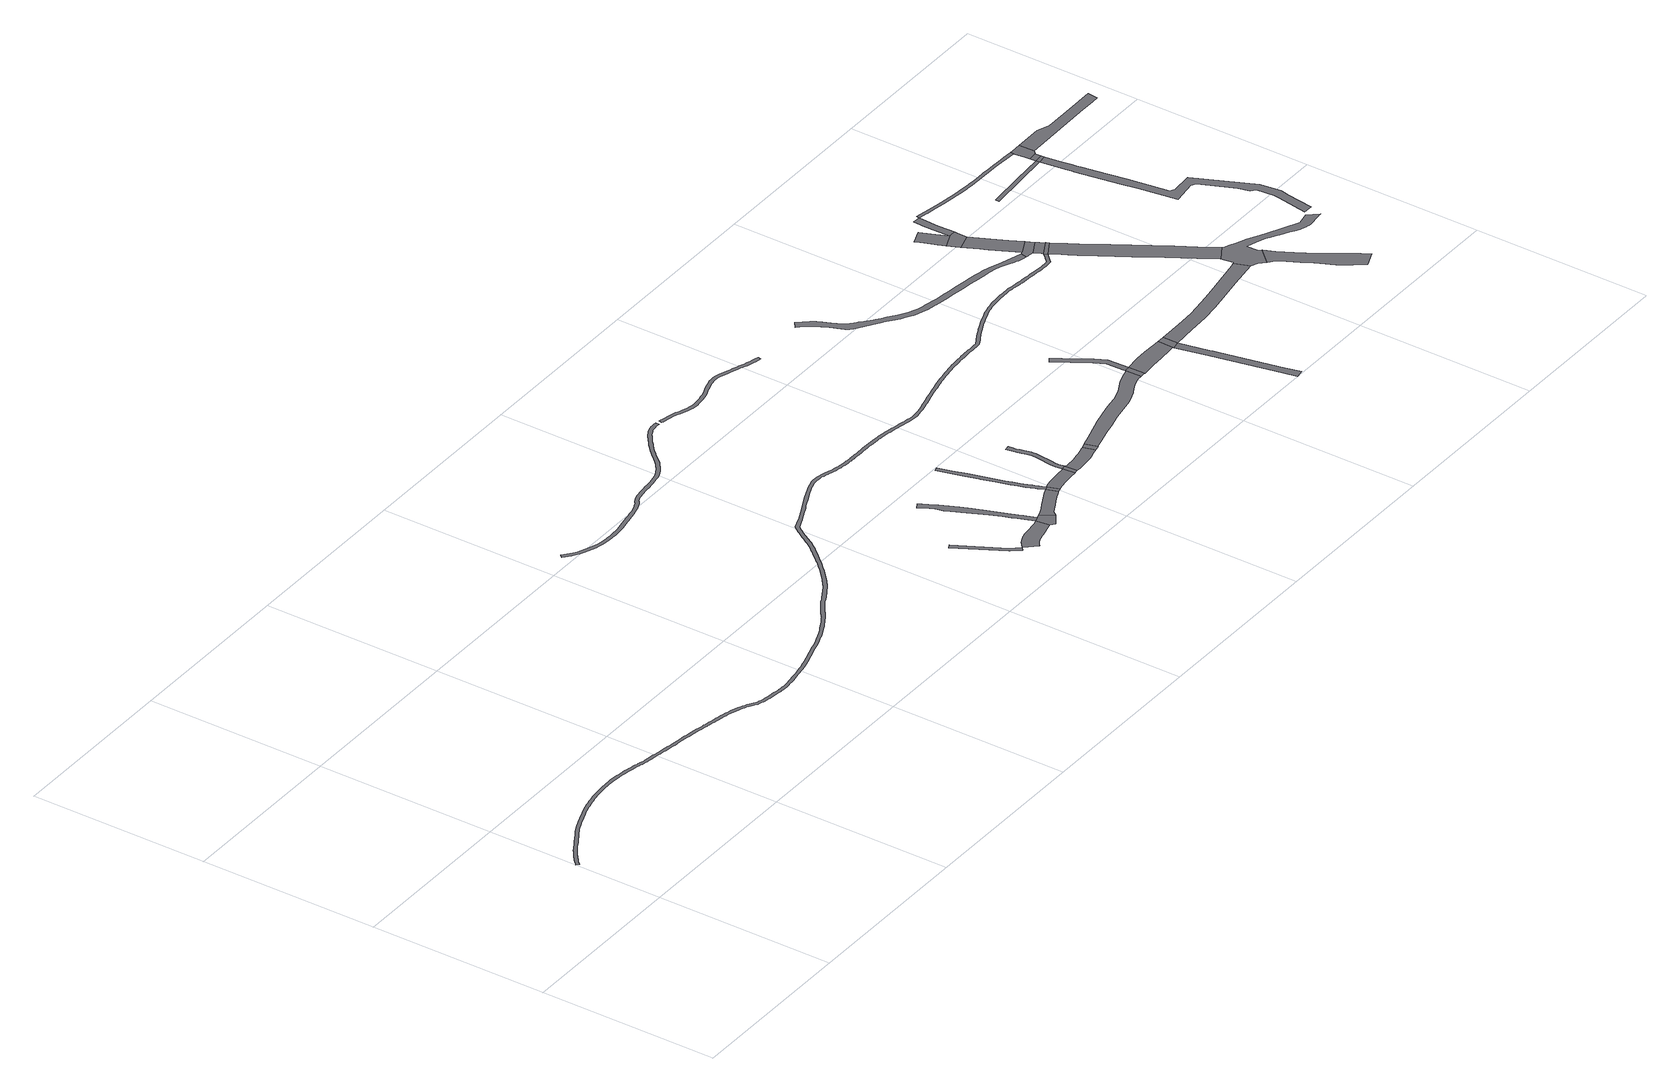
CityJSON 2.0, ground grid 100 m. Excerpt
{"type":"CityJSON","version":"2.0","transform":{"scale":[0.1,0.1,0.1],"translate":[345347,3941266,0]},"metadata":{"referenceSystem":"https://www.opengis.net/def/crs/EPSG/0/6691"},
"CityObjects":{
"road1":{"type":"Road","geometry":[{"type":"MultiSurface","lod":"1","boundaries":[[[0,1,2,3,4,5,6,7,8,9,10,11,12,13,14,15,16,17,18,19,20,21,22,23,24,25,26,27,28,29,30,31,32,33,34,35,36,37,38,39,40,41,42,43,44,45,46,47,48,49,50,51,52,53,54,55,56,57,58,59,60,61,62,63,64,65,66,67,68,69,70,71,72,73,74,75,76,77,78,79,80,81,82,83,84,85,86,87,88,89,90,91,92,93,94,95,96,97,98,99,100,101,102,103,104,105,106,107,108,109,110,111,112,113,114,115,116,117,118,119,120,121,122,123,124,125,126,127,128,129,130,131,132,133,134,135,136,137,138,139,140,141,142,143,144,145,146,147,148,149,150,151,152,153,154,155,156,157,158,159,160,161,162,163,164,165,166,167,168,169,170,171,172,173,174,175,176,177,178,179,180,181,182,183,184,185,186,187,188,189,190,191,192,193,194,195,196,197,198,199,200,201,202,203,204,205,206,207,208,209,210,211,212,213,214,215,216,217,218,219,220,221,222,223,224,225,226,227,228,229,230,231,232,233,234,235,236,237,238,239,240,241,242,243,244,245,246,247,248,249,250,251,252,253,254,255,256,257,258,259,260,261,262,263,264,265,266,267,268,269,270,271,272,273,274,275,276,277,278,279,280,281,282,283,284,285,286,287,288,289,290,291,292,293,294,295,296,297,298,299,300,301,302,303,304,305,306,307,308,309,310,311,312,313,314,315,316,317,318,319,320,321,322,323,324,325,326,327,328,329,330,331,332,333,334,335,336,337,338,339,340,341,342,343,344,345,346,347,348,349,350,351,352,353,354,355,356,357,358,359,360,361,362,363,364,365,366,367,368,369,370,371,372,373,374,375,376,377,378,379,380,381,382,383,384,385,386,387,388,389,390,391,392,393,394,395,396,397,398,399,400,401,402,403,404,405,406,407,408,409,410,411,412,413,414,415,416,417,418,419,420,421,422,423,424,425,426,427,428,429,430,431,432,433,434,435,436,437,438,439,440,441,442,443,444,445,446,447,448,449,450,451,452,453,454,455,456,457,458,459,460,461,462,463,464,465,466,467,468,469,470,471,472,473,474,475,476,477,478,479,480,481,482,483,484,485,486,487,488,489,490,491,492,493,494,495,496,497,498,499,500,501,502,503,504,505,506,507,508,509,510,511,512,513,514,515,516,517,518,519,520,521,522,523,524,525,526,527,528,529,530,531,532,533,534,535,536,537,538,539,540,541,542,543,544,545,546,547,548,549,550,551,552,553,554,555,556,557,558,559,560,561,562,563,564,565,566,567,568,569,570,571,572,573,574,575,576,577,578,579,580,581,582,583,584,585,586,587,588,589,590,591,592,593,594,595,596,597,598,599,600,601,602,603,604,605,606,607,608,609,610,611,612,613,614,615,616,617,618,619,620,621,622,623,624,625,626,627,628,629,630,631,632,633,634,635,636,637,638,639,640,641,642,643,644,645,646,647,648,649,650,651,652,653,654,655,656,657,658,659,660,661,662,663,664,665,666,667,668,669,670,671,672,673,674,675,676,677,678,679,680,681,682,683,684,685,686,687,688,689,690,691,692,693,694,695,696,697,698,699,700,701,702,703,704,705,706,707,708,709,710,711,712,713,714,715,716,717,718,719,720,721,722,723,724,725,726,727,728,729,730,731,732,733,734,735,736,737,738,739,740,741,742,743,744,745,746,747,748,749,750,751,752,753,754,755,756,757,758,759,760,761,762,763,764,765,766,767,768,769,770,771,772,773,774,775,776,777,778,779,780,781,782,783,784,785,786,787,788,789,790,791,792,793,794,795,796,797,798,799,800,801,802,803,804,805,806,807,808,809,810,811,812,813,814,815,816,817,818,819,820,821,822,823,824,825,826,827,828,829,830,831,832,833,834,835,836,837,838,839,840,841,842,843,844,845,846,847,848,849,850,851,852]]]}]},
"road2":{"type":"Road","attributes":{"RoadStructureAttribute.sectionType":"1"},"geometry":[{"type":"MultiSurface","lod":"1","boundaries":[[[853,854,855,856,857,858,859,860,861,862,863,864,865,866,867,868,869,870,871,872,873,874,875,876,877,878,879,880,881,882,883,884,885,886,887,888,889,890,891,892,893,894,895,896,897,898,899,900,901,902,903,904,905,906,907,908,909,910,911,912,913,914,915,916,917,918,919,920,921,922,923,924,925,926,927,928,929,930,931,932,933,934,935,936,937,938,939,940,941,942,943,944,945,946,947,948,949,950,951,952,953,954,955,956,957,958,959,960,961,962,963,964,965,966,967,968,969,970,971,972,973,974,975,976,977,978,979,980,981,982,983,984,985,986,987,988,989,990,991,992,993,994,995,996,997,998,999,1000,1001,1002,1003,1004,1005,1006,1007,1008,1009,1010,1011,1012,1013,1014,1015,1016,1017,1018,1019,1020,1021]]]}]},
"road3":{"type":"Road","attributes":{"RoadStructureAttribute.sectionType":"1"},"geometry":[{"type":"MultiSurface","lod":"1","boundaries":[[[1022,1023,1024,1025,1026,1027,1028]]]}]},
"road4":{"type":"Road","attributes":{"RoadStructureAttribute.sectionType":"1"},"geometry":[{"type":"MultiSurface","lod":"1","boundaries":[[[1029,1030,1031,1032,1033,1034,1035,1036,1037,1038,1039,1040,1041,1042,1043,1044,1045,1046,1047,1048,1049,1050,1051,1052,1053,1054,1028]]]}]},
"road5":{"type":"Road","attributes":{"RoadStructureAttribute.sectionType":"1"},"geometry":[{"type":"MultiSurface","lod":"1","boundaries":[[[1055,1056,1057,1058,1059,1060,1061,1062,1063,1064,1065,1066,1067,1068,1069,1070,1071,1072,1073,1074,1075,1076,1077,1078,1039,1079]]]}]},
"road6":{"type":"Road","geometry":[{"type":"MultiSurface","lod":"1","boundaries":[[[1080,1081,1079,1039,1038,1082]]]}]},
"road7":{"type":"Road","attributes":{"RoadStructureAttribute.sectionType":"1"},"geometry":[{"type":"MultiSurface","lod":"1","boundaries":[[[1083,1084,1085,1086,1087,1088,1089,1090,1091,1092,1093,1094,1095,1096,1097,1098,1099,1100,1081,1080]]]}]},
"road8":{"type":"Road","attributes":{"RoadStructureAttribute.sectionType":"1"},"geometry":[{"type":"MultiSurface","lod":"1","boundaries":[[[1101,1102,1103,1104,1105,1106,1107,1108,1109,1110,1111,1112,1113,1114,1115,1116,1117,1118,1119,1120,1121,1122,1123,1124,1125,1126,1127,1092,1128]]]}]},
"road9":{"type":"Road","geometry":[{"type":"MultiSurface","lod":"1","boundaries":[[[1092,1091,1129,1130,1128]]]}]},
"road10":{"type":"Road","attributes":{"RoadStructureAttribute.sectionType":"1"},"geometry":[{"type":"MultiSurface","lod":"1","boundaries":[[[1131,1132,1133,1134,1135,1136,1137,1128,1130,1138,1139,1140,1141,1142,1143,1144,1145]]]}]},
"road11":{"type":"Road","geometry":[{"type":"MultiSurface","lod":"1","boundaries":[[[1144,1146,1147,1148,1149,1145]]]}]},
"road12":{"type":"Road","attributes":{"RoadStructureAttribute.sectionType":"1"},"geometry":[{"type":"MultiSurface","lod":"1","boundaries":[[[1149,1150,1151,1152,1153,1154,1155,1156,1157,1158,1159,1160,1161,1162,1163,1164,1165,1166,1167,1168,1169,1170,1171,1172,1173,1174,1175,1176,1177,1178,1179,1180,1181,1182,1183,1184,1185,1186,1187,1188,1189,1190,1191,1192,1145]]]}]},
"road13":{"type":"Road","attributes":{"RoadStructureAttribute.sectionType":"1"},"geometry":[{"type":"MultiSurface","lod":"1","boundaries":[[[1193,1194,1195,1196,1197,1198,1199,1200,1201,1148,1147,1202,1203,1204,1205,1206,1207,1208]]]}]},
"road14":{"type":"Road","attributes":{"RoadStructureAttribute.sectionType":"1"},"geometry":[{"type":"MultiSurface","lod":"1","boundaries":[[[1209,1210,1211,1212,1213,1214,1215,1216,1217,1218,1219,1220,1221,1222,1223,1224,1225,1226,1227,1228,1229,1230,1231,1232,1233,1234,1235,1236,1237,1238,1239,1240,1241,1242,1243,1244,1245,1246,1247,1248,1249,1250,1251,1252,1253,1254,1255,1256,1257,1258,1259,1260,1261,1262,1263,1264,1265,1266,1267,1268,1269,1270,1271,1272,1273,1274,1275,1276,1277,1278,1279,1280,1281,1282,1283,1284,1285,1286,1287,1288,1289,1290,1291,1292,1293,1294,1295,1296,1297,1298,1299,1300,1301,1302,1303,1304,1305,1306,1307,1308,1309,1310,1311,1312,1313]]]}]},
"road15":{"type":"Road","geometry":[{"type":"MultiSurface","lod":"1","boundaries":[[[1314,1315,1316,1193,1208,1317]]]}]},
"road16":{"type":"Road","attributes":{"RoadStructureAttribute.sectionType":"1"},"geometry":[{"type":"MultiSurface","lod":"1","boundaries":[[[1314,1318,1319,1320,1321,1322,1323,1324,1325,1326,1327,1328,1329,1330,1331,1332,1333,1334,1335,1336,1337,1338,1339,1340,1341,1342,1343,1344,1345,1346,1347,1315]]]}]},
"road17":{"type":"Road","attributes":{"RoadStructureAttribute.sectionType":"1"},"geometry":[{"type":"MultiSurface","lod":"1","boundaries":[[[1348,1349,1350,1351,1352,1353,1354,1355,1356,1357,1358]]]}]},
"road18":{"type":"Road","geometry":[{"type":"MultiSurface","lod":"1","boundaries":[[[1357,1332,1331,1359,1360,1361,1358]]]}]},
"road19":{"type":"Road","attributes":{"RoadStructureAttribute.sectionType":"1"},"geometry":[{"type":"MultiSurface","lod":"1","boundaries":[[[1361,1362,1363,1364,1365,1366,1367,1368,1369,1370,1371,1372,1373,1374,1375,1358]]]}]},
"road20":{"type":"Road","attributes":{"RoadStructureAttribute.sectionType":"1"},"geometry":[{"type":"MultiSurface","lod":"1","boundaries":[[[1376,1377,1378,1379,1380,1381,1382,1383,1384,1385,1386]]]}]},
"road21":{"type":"Road","geometry":[{"type":"MultiSurface","lod":"1","boundaries":[[[1369,1368,1376,1386,1387]]]}]},
"road22":{"type":"Road","attributes":{"RoadStructureAttribute.sectionType":"1"},"geometry":[{"type":"MultiSurface","lod":"1","boundaries":[[[1388,1389,1390,1391,1392,1393,1394,1395,1396,1397,1398,1399,1400,1401,1402,1403,1404,1405,1406,1407,1408,1409,1410,1411,1412,1413,1414,1415,1416,1417,1418,1419,1420,1421,1422,1423,1424,1425,1426,1427,1428,1429,1430,1431,1432,1433,1434,1435,1436,1437,1438,1439,1440,1441,1442,1443,1444,1445,1446,1447,1448,1449,1450,1451,1452,1453,1454,1455,1456,1457,1458,1459,1460,1461,1462,1463,1464,1465,1466,1467,1468,1469,1470,1471,1472,1473,1474,1475,1476,1477,1478,1479,1480,1481,1482,1483,1484,1485,1486,1487,1488,1489,1490,1491,1492,1493,1494]]]}]},
"road23":{"type":"Road","attributes":{"RoadStructureAttribute.sectionType":"1"},"geometry":[{"type":"MultiSurface","lod":"1","boundaries":[[[1495,1496,1497,1498,1499,1500,1501,1502,1503,1504,1505,1506,1387,1386]]]}]},
"road24":{"type":"Road","attributes":{"function":"3","RoadStructureAttribute.sectionType":"1"},"geometry":[{"type":"MultiSurface","lod":"1","boundaries":[[[1507,1508,1509,1510,1511,1512,1513,1514,1515,1516]]]}]},
"road25":{"type":"Road","geometry":[{"type":"MultiSurface","lod":"1","boundaries":[[[1516,1515,1517,1518,1519,1520]]]}]},
"road26":{"type":"Road","attributes":{"function":"3","RoadStructureAttribute.sectionType":"1"},"geometry":[{"type":"MultiSurface","lod":"1","boundaries":[[[1521,1522,1523,1524,1525,1518,1517,1526,1527,1528,1529,1530,1531]]]}]},
"road27":{"type":"Road","geometry":[{"type":"MultiSurface","lod":"1","boundaries":[[[1494,1493,1532,1533,1534,1535,1536,1521,1531]]]}]},
"road28":{"type":"Road","attributes":{"RoadStructureAttribute.sectionType":"1"},"geometry":[{"type":"MultiSurface","lod":"1","boundaries":[[[1537,1536,1535,1538,1539,1540]]]}]},
"road29":{"type":"Road","geometry":[{"type":"MultiSurface","lod":"1","boundaries":[[[1539,0,852,1541,1542,1543,1540]]]}]},
"road30":{"type":"Road","geometry":[{"type":"MultiSurface","lod":"1","boundaries":[[[1544,1545,1546,1547,1548,1549,1550,1551,1516,1520]]]}]},
"road31":{"type":"Road","geometry":[{"type":"MultiSurface","lod":"1","boundaries":[[[1552,1553,1554,1555,1556,1557,1558,1559,1560,1561,1562,1563,1564,1565,1566,1567,1568,1569,1570,1571,1572,1541,852]]]}]},
"road32":{"type":"Road","attributes":{"function":"3","RoadStructureAttribute.sectionType":"1"},"geometry":[{"type":"MultiSurface","lod":"1","boundaries":[[[1573,1574,1575,1576,1577,1578,1579,1580,1581,1582,1583,1584,1585,1586,1587,1588,1589,1590,1591,1592,1593,1594,1595]]]}]},
"road33":{"type":"Road","attributes":{"RoadStructureAttribute.sectionType":"1"},"geometry":[{"type":"MultiSurface","lod":"1","boundaries":[[[1596,1597,1598,1599,1600,1601,1602,1603,1604,1605,1606,1607,1608,1609,1610,1611,1612,1613,1614,1547,1615,1616,1617,1618,1619,1620,1621,1622,1623,1624,1625,1626,1627,1628,1629,1630,1631,1632,1633]]]}]},
"road34":{"type":"Road","geometry":[{"type":"MultiSurface","lod":"1","boundaries":[[[1634,1635,1636,1637,1638,1639,1640,1641,1642,1643,1564,1563,1644,1645,1501,1500,1646,1583,1582,1647,1648,1649,1650,1651,1652,1653,1654,1655,1656,1657,1658,1659,1660,1661,1662,1663,1664,1665,1666,1667,1668,1669,1670,1671,1672]]]}]},
"road35":{"type":"Road","attributes":{"RoadStructureAttribute.sectionType":"1"},"geometry":[{"type":"MultiSurface","lod":"1","boundaries":[[[1673,1674,1675,1676,1677,1678]]]}]},
"road36":{"type":"Road","geometry":[{"type":"MultiSurface","lod":"1","boundaries":[[[1678,1677,1679,1680]]]}]},
"road37":{"type":"Road","attributes":{"RoadStructureAttribute.sectionType":"1"},"geometry":[{"type":"MultiSurface","lod":"1","boundaries":[[[1678,1680,1681,1682]]]}]},
"road38":{"type":"Road","attributes":{"RoadStructureAttribute.sectionType":"1"},"geometry":[{"type":"MultiSurface","lod":"1","boundaries":[[[1683,1684,1685,1686,1687,1688,1689,1690,1691,1692,1693,1694,1695,1696,1697,1698,1699,1700,1701,1702,1703,1704,1705,1706,1707,1708,1709,1710,1711,1712,1713,1714,1679,1677]]]}]},
"road39":{"type":"Road","geometry":[{"type":"MultiSurface","lod":"1","boundaries":[[[1681,1715,1716,1717,1596,1633,1718,1682]]]}]},
"road40":{"type":"Road","attributes":{"RoadStructureAttribute.sectionType":"1"},"geometry":[{"type":"MultiSurface","lod":"1","boundaries":[[[1719,1720,1721,1722,1723,1724,1725,1716,1715]]]}]}
},
"vertices":[
[5639,1615,0],[5620,1593,0],[5618,1591,0],[5594,1566,0],[5594,1565,0],[5591,1565,0],[5586,1564,0],[5579,1564,0],[5570,1564,0],[5560,1564,0],[5549,1564,0],[5537,1564,0],[5525,1565,0],[5513,1566,0],[5500,1567,0],[5487,1569,0],[5473,1570,0],[5458,1571,0],[5443,1572,0],[5428,1573,0],[5412,1575,0],[5397,1576,0],[5392,1576,0],[5381,1577,0],[5367,1579,0],[5352,1581,0],[5339,1582,0],[5329,1584,0],[5319,1586,0],[5311,1587,0],[5305,1587,0],[5298,1588,0],[5289,1589,0],[5279,1589,0],[5267,1589,0],[5254,1589,0],[5241,1589,0],[5226,1588,0],[5211,1588,0],[5196,1587,0],[5181,1586,0],[5165,1585,0],[5150,1583,0],[5135,1581,0],[5119,1579,0],[5103,1575,0],[5086,1571,0],[5069,1566,0],[5053,1561,0],[5037,1555,0],[5021,1549,0],[5005,1543,0],[4989,1537,0],[4973,1530,0],[4969,1529,0],[4958,1524,0],[4943,1517,0],[4928,1510,0],[4915,1503,0],[4901,1496,0],[4888,1490,0],[4875,1483,0],[4863,1476,0],[4851,1469,0],[4841,1462,0],[4831,1457,0],[4823,1453,0],[4817,1449,0],[4814,1447,0],[4809,1447,0],[4801,1447,0],[4791,1447,0],[4778,1447,0],[4764,1447,0],[4749,1447,0],[4734,1447,0],[4719,1446,0],[4710,1446,0],[4703,1445,0],[4687,1445,0],[4670,1444,0],[4653,1443,0],[4635,1441,0],[4616,1440,0],[4597,1439,0],[4579,1437,0],[4560,1435,0],[4542,1432,0],[4523,1430,0],[4505,1427,0],[4485,1423,0],[4466,1420,0],[4448,1416,0],[4429,1412,0],[4411,1408,0],[4393,1404,0],[4376,1400,0],[4358,1396,0],[4340,1391,0],[4322,1387,0],[4305,1382,0],[4288,1378,0],[4272,1373,0],[4257,1369,0],[4241,1365,0],[4226,1361,0],[4209,1357,0],[4192,1354,0],[4175,1350,0],[4158,1348,0],[4141,1346,0],[4125,1346,0],[4109,1347,0],[4093,1349,0],[4076,1352,0],[4068,1353,0],[4058,1355,0],[4039,1358,0],[4021,1362,0],[4002,1365,0],[3985,1369,0],[3969,1372,0],[3952,1375,0],[3937,1378,0],[3922,1380,0],[3909,1382,0],[3899,1383,0],[3893,1384,0],[3890,1384,0],[3882,1384,0],[3872,1385,0],[3858,1386,0],[3843,1386,0],[3827,1387,0],[3811,1388,0],[3795,1388,0],[3778,1389,0],[3761,1389,0],[3744,1389,0],[3725,1389,0],[3708,1389,0],[3693,1390,0],[3680,1390,0],[3671,1390,0],[3664,1390,0],[3662,1390,0],[3659,1390,0],[3655,1390,0],[3649,1390,0],[3641,1390,0],[3633,1391,0],[3624,1391,0],[3614,1392,0],[3604,1393,0],[3593,1394,0],[3583,1395,0],[3574,1396,0],[3565,1397,0],[3557,1399,0],[3550,1400,0],[3543,1401,0],[3536,1403,0],[3529,1405,0],[3522,1406,0],[3514,1409,0],[3505,1411,0],[3495,1414,0],[3485,1417,0],[3473,1420,0],[3460,1424,0],[3445,1427,0],[3430,1430,0],[3414,1431,0],[3399,1431,0],[3384,1430,0],[3368,1426,0],[3353,1422,0],[3338,1417,0],[3323,1412,0],[3307,1405,0],[3291,1398,0],[3275,1391,0],[3258,1384,0],[3242,1376,0],[3226,1369,0],[3211,1361,0],[3195,1354,0],[3180,1346,0],[3165,1338,0],[3149,1331,0],[3134,1323,0],[3119,1316,0],[3105,1310,0],[3092,1304,0],[3079,1297,0],[3070,1295,0],[3066,1293,0],[3015,1274,0],[3001,1256,0],[2994,1247,0],[2987,1238,0],[2981,1228,0],[2974,1217,0],[2966,1205,0],[2959,1193,0],[2952,1181,0],[2945,1169,0],[2937,1157,0],[2930,1145,0],[2922,1133,0],[2914,1121,0],[2905,1110,0],[2895,1099,0],[2886,1087,0],[2875,1075,0],[2865,1064,0],[2855,1053,0],[2854,1051,0],[2844,1039,0],[2833,1027,0],[2822,1015,0],[2811,1002,0],[2800,990,0],[2789,979,0],[2777,967,0],[2765,956,0],[2753,944,0],[2740,933,0],[2727,921,0],[2715,910,0],[2703,899,0],[2691,889,0],[2679,880,0],[2667,871,0],[2654,862,0],[2641,854,0],[2640,853,0],[2627,846,0],[2614,838,0],[2600,830,0],[2589,824,0],[2571,814,0],[2551,805,0],[2545,802,0],[2533,793,0],[2520,784,0],[2508,775,0],[2495,766,0],[2483,757,0],[2470,748,0],[2458,739,0],[2447,729,0],[2446,728,0],[2434,720,0],[2421,712,0],[2407,704,0],[2393,696,0],[2378,688,0],[2363,680,0],[2348,672,0],[2333,665,0],[2319,658,0],[2304,652,0],[2289,645,0],[2274,640,0],[2259,634,0],[2242,629,0],[2225,623,0],[2208,618,0],[2192,613,0],[2176,608,0],[2160,603,0],[2144,598,0],[2128,593,0],[2113,588,0],[2097,583,0],[2080,579,0],[2064,575,0],[2048,571,0],[2033,567,0],[2017,564,0],[2001,561,0],[1985,558,0],[1968,555,0],[1951,552,0],[1933,550,0],[1915,547,0],[1898,545,0],[1882,543,0],[1867,541,0],[1853,540,0],[1838,540,0],[1823,541,0],[1811,542,0],[1808,542,0],[1792,544,0],[1775,547,0],[1759,549,0],[1743,550,0],[1727,552,0],[1713,555,0],[1699,557,0],[1686,561,0],[1675,564,0],[1666,567,0],[1660,569,0],[1656,570,0],[1652,573,0],[1646,578,0],[1638,583,0],[1628,589,0],[1617,595,0],[1606,601,0],[1595,606,0],[1583,612,0],[1570,617,0],[1557,621,0],[1543,626,0],[1529,631,0],[1514,635,0],[1498,640,0],[1482,643,0],[1466,647,0],[1450,650,0],[1435,653,0],[1419,655,0],[1403,658,0],[1388,661,0],[1372,664,0],[1355,667,0],[1351,668,0],[1338,670,0],[1320,674,0],[1303,677,0],[1286,680,0],[1269,683,0],[1252,686,0],[1236,688,0],[1220,691,0],[1202,694,0],[1184,696,0],[1166,699,0],[1148,701,0],[1131,703,0],[1115,705,0],[1098,708,0],[1083,710,0],[1066,713,0],[1050,715,0],[1032,718,0],[1015,721,0],[998,724,0],[982,726,0],[966,728,0],[952,731,0],[938,733,0],[927,735,0],[918,737,0],[913,738,0],[910,739,0],[905,740,0],[898,742,0],[889,744,0],[878,747,0],[865,750,0],[851,753,0],[837,756,0],[824,758,0],[810,761,0],[796,763,0],[783,765,0],[768,767,0],[753,769,0],[736,770,0],[719,772,0],[702,773,0],[685,773,0],[668,773,0],[652,772,0],[636,772,0],[620,771,0],[604,770,0],[588,769,0],[571,767,0],[554,765,0],[538,763,0],[522,760,0],[506,757,0],[490,754,0],[475,751,0],[459,747,0],[444,742,0],[427,738,0],[411,732,0],[395,727,0],[380,721,0],[365,715,0],[349,709,0],[334,704,0],[319,698,0],[303,691,0],[288,685,0],[272,678,0],[256,670,0],[241,662,0],[226,653,0],[212,644,0],[197,635,0],[183,626,0],[169,618,0],[156,609,0],[142,601,0],[127,593,0],[114,585,0],[101,577,0],[89,568,0],[78,560,0],[67,552,0],[56,543,0],[46,535,0],[35,527,0],[26,518,0],[25,517,0],[17,510,0],[9,501,0],[4,496,0],[18,484,0],[22,489,0],[30,497,0],[33,501,0],[38,505,0],[47,513,0],[57,521,0],[67,529,0],[78,538,0],[89,546,0],[100,554,0],[111,562,0],[123,570,0],[136,578,0],[151,586,0],[165,594,0],[179,602,0],[193,611,0],[207,620,0],[221,629,0],[235,638,0],[250,646,0],[264,654,0],[279,661,0],[295,668,0],[310,675,0],[325,681,0],[340,687,0],[355,692,0],[356,693,0],[371,698,0],[386,704,0],[401,710,0],[417,715,0],[433,720,0],[448,725,0],[464,729,0],[479,733,0],[494,736,0],[509,739,0],[525,742,0],[540,745,0],[557,747,0],[573,749,0],[590,751,0],[606,752,0],[621,753,0],[637,754,0],[652,754,0],[668,755,0],[685,755,0],[701,755,0],[718,754,0],[735,753,0],[751,751,0],[766,749,0],[780,747,0],[794,745,0],[807,743,0],[820,741,0],[834,738,0],[847,735,0],[861,733,0],[874,730,0],[885,727,0],[893,725,0],[899,723,0],[905,721,0],[909,720,0],[915,719,0],[924,717,0],[935,715,0],[949,713,0],[963,711,0],[979,708,0],[995,706,0],[1012,703,0],[1029,700,0],[1047,698,0],[1063,695,0],[1080,692,0],[1096,690,0],[1112,688,0],[1129,685,0],[1146,683,0],[1164,681,0],[1182,678,0],[1200,676,0],[1217,673,0],[1233,671,0],[1249,668,0],[1266,666,0],[1283,663,0],[1299,660,0],[1317,656,0],[1335,653,0],[1352,649,0],[1360,648,0],[1368,646,0],[1384,643,0],[1400,640,0],[1416,637,0],[1431,635,0],[1447,632,0],[1463,629,0],[1478,625,0],[1494,622,0],[1509,618,0],[1523,614,0],[1537,609,0],[1551,604,0],[1563,600,0],[1576,595,0],[1587,590,0],[1598,585,0],[1609,579,0],[1619,573,0],[1628,567,0],[1635,563,0],[1641,559,0],[1648,553,0],[1654,552,0],[1660,550,0],[1670,547,0],[1681,543,0],[1695,540,0],[1709,537,0],[1724,535,0],[1740,533,0],[1757,531,0],[1773,529,0],[1790,527,0],[1805,525,0],[1806,525,0],[1822,523,0],[1837,522,0],[1853,522,0],[1869,523,0],[1885,525,0],[1901,527,0],[1918,529,0],[1935,532,0],[1953,535,0],[1971,537,0],[1988,540,0],[2004,543,0],[2021,546,0],[2037,549,0],[2053,553,0],[2069,557,0],[2085,562,0],[2102,566,0],[2118,571,0],[2134,576,0],[2150,581,0],[2166,586,0],[2182,591,0],[2198,596,0],[2214,601,0],[2231,606,0],[2248,611,0],[2264,617,0],[2280,623,0],[2296,629,0],[2311,635,0],[2326,642,0],[2341,649,0],[2356,656,0],[2371,664,0],[2386,672,0],[2401,680,0],[2416,688,0],[2430,697,0],[2444,705,0],[2454,712,0],[2457,714,0],[2469,723,0],[2482,732,0],[2494,741,0],[2507,750,0],[2519,759,0],[2532,768,0],[2544,777,0],[2556,785,0],[2560,787,0],[2580,796,0],[2599,806,0],[2611,813,0],[2624,821,0],[2637,829,0],[2650,837,0],[2651,837,0],[2665,846,0],[2678,854,0],[2691,864,0],[2704,874,0],[2716,884,0],[2729,895,0],[2741,906,0],[2753,918,0],[2766,929,0],[2779,941,0],[2791,953,0],[2803,965,0],[2815,977,0],[2826,989,0],[2837,1001,0],[2848,1014,0],[2859,1026,0],[2869,1038,0],[2872,1041,0],[2880,1050,0],[2890,1062,0],[2901,1074,0],[2911,1086,0],[2920,1098,0],[2930,1109,0],[2939,1122,0],[2947,1134,0],[2954,1146,0],[2962,1159,0],[2969,1171,0],[2976,1183,0],[2983,1195,0],[2990,1206,0],[2997,1217,0],[3004,1226,0],[3010,1236,0],[3016,1244,0],[3027,1257,0],[3074,1275,0],[3079,1277,0],[3087,1281,0],[3099,1288,0],[3113,1294,0],[3127,1300,0],[3141,1307,0],[3157,1314,0],[3173,1322,0],[3188,1330,0],[3203,1338,0],[3219,1345,0],[3234,1352,0],[3250,1360,0],[3266,1367,0],[3282,1375,0],[3298,1382,0],[3314,1389,0],[3329,1395,0],[3344,1400,0],[3358,1405,0],[3372,1409,0],[3386,1412,0],[3400,1413,0],[3413,1413,0],[3428,1412,0],[3442,1410,0],[3455,1406,0],[3468,1403,0],[3480,1400,0],[3490,1396,0],[3500,1394,0],[3509,1391,0],[3517,1389,0],[3525,1387,0],[3532,1385,0],[3539,1384,0],[3546,1382,0],[3554,1381,0],[3562,1380,0],[3571,1378,0],[3581,1377,0],[3591,1376,0],[3602,1375,0],[3613,1374,0],[3623,1373,0],[3632,1373,0],[3641,1372,0],[3648,1372,0],[3654,1372,0],[3659,1372,0],[3662,1372,0],[3664,1372,0],[3671,1372,0],[3680,1372,0],[3693,1372,0],[3708,1371,0],[3725,1371,0],[3743,1371,0],[3761,1371,0],[3778,1371,0],[3795,1370,0],[3810,1370,0],[3826,1369,0],[3842,1368,0],[3857,1368,0],[3871,1367,0],[3881,1366,0],[3889,1366,0],[3892,1366,0],[3897,1365,0],[3907,1364,0],[3920,1362,0],[3934,1360,0],[3949,1357,0],[3965,1354,0],[3981,1351,0],[3999,1348,0],[4017,1344,0],[4036,1341,0],[4055,1337,0],[4069,1335,0],[4073,1334,0],[4090,1331,0],[4108,1329,0],[4125,1328,0],[4142,1328,0],[4160,1330,0],[4178,1333,0],[4196,1336,0],[4213,1340,0],[4230,1344,0],[4246,1348,0],[4262,1352,0],[4277,1356,0],[4293,1360,0],[4309,1365,0],[4327,1369,0],[4344,1374,0],[4363,1378,0],[4380,1382,0],[4397,1386,0],[4415,1390,0],[4433,1394,0],[4452,1398,0],[4470,1402,0],[4488,1406,0],[4507,1409,0],[4526,1412,0],[4544,1415,0],[4562,1417,0],[4581,1419,0],[4599,1421,0],[4617,1422,0],[4636,1423,0],[4654,1425,0],[4671,1426,0],[4688,1427,0],[4702,1427,0],[4704,1427,0],[4720,1428,0],[4735,1429,0],[4749,1429,0],[4764,1429,0],[4778,1429,0],[4791,1429,0],[4801,1429,0],[4809,1429,0],[4819,1430,0],[4826,1434,0],[4832,1437,0],[4840,1441,0],[4850,1447,0],[4860,1453,0],[4872,1460,0],[4884,1467,0],[4897,1474,0],[4909,1480,0],[4923,1487,0],[4936,1494,0],[4950,1501,0],[4965,1507,0],[4969,1509,0],[4980,1514,0],[4995,1520,0],[5011,1526,0],[5027,1533,0],[5043,1538,0],[5059,1544,0],[5074,1549,0],[5090,1554,0],[5107,1558,0],[5122,1561,0],[5137,1563,0],[5152,1565,0],[5167,1567,0],[5182,1568,0],[5197,1569,0],[5212,1570,0],[5227,1570,0],[5241,1571,0],[5255,1571,0],[5267,1571,0],[5278,1571,0],[5288,1571,0],[5296,1570,0],[5304,1569,0],[5309,1569,0],[5310,1569,0],[5316,1568,0],[5326,1566,0],[5337,1565,0],[5350,1563,0],[5364,1561,0],[5378,1560,0],[5379,1559,0],[5395,1558,0],[5411,1557,0],[5427,1556,0],[5442,1554,0],[5456,1553,0],[5471,1552,0],[5485,1551,0],[5498,1549,0],[5511,1548,0],[5524,1547,0],[5536,1546,0],[5548,1546,0],[5560,1546,0],[5571,1546,0],[5580,1546,0],[5588,1546,0],[5594,1547,0],[5603,1549,0],[5606,1553,0],[5633,1580,0],[5654,1602,0],
[3359,2341,0],[3346,2341,0],[3333,2340,0],[3320,2338,0],[3309,2335,0],[3298,2331,0],[3287,2326,0],[3276,2320,0],[3263,2313,0],[3251,2304,0],[3239,2295,0],[3227,2286,0],[3217,2277,0],[3206,2269,0],[3196,2260,0],[3186,2251,0],[3172,2239,0],[3159,2226,0],[3146,2213,0],[3133,2200,0],[3120,2186,0],[3108,2171,0],[3096,2157,0],[3085,2146,0],[3083,2144,0],[3075,2137,0],[3067,2130,0],[3058,2124,0],[3050,2118,0],[3038,2110,0],[3026,2102,0],[3014,2096,0],[3001,2090,0],[2999,2089,0],[2984,2084,0],[2967,2080,0],[2949,2078,0],[2932,2075,0],[2911,2072,0],[2889,2070,0],[2868,2068,0],[2847,2066,0],[2833,2064,0],[2819,2062,0],[2805,2059,0],[2791,2056,0],[2783,2053,0],[2775,2050,0],[2767,2047,0],[2760,2043,0],[2753,2039,0],[2747,2034,0],[2741,2029,0],[2734,2025,0],[2721,2019,0],[2706,2013,0],[2691,2009,0],[2676,2005,0],[2655,2000,0],[2634,1996,0],[2613,1992,0],[2591,1989,0],[2561,1983,0],[2531,1978,0],[2501,1973,0],[2471,1971,0],[2451,1970,0],[2431,1970,0],[2423,1970,0],[2411,1971,0],[2391,1973,0],[2368,1976,0],[2345,1981,0],[2323,1987,0],[2301,1994,0],[2280,2002,0],[2259,2011,0],[2239,2021,0],[2219,2033,0],[2206,2042,0],[2194,2052,0],[2182,2063,0],[2169,2073,0],[2156,2058,0],[2169,2048,0],[2181,2037,0],[2194,2026,0],[2208,2016,0],[2229,2003,0],[2250,1992,0],[2272,1983,0],[2294,1975,0],[2317,1967,0],[2341,1961,0],[2365,1956,0],[2389,1953,0],[2410,1951,0],[2412,1951,0],[2431,1950,0],[2452,1950,0],[2459,1950,0],[2472,1951,0],[2504,1953,0],[2535,1958,0],[2565,1963,0],[2595,1969,0],[2616,1973,0],[2637,1976,0],[2659,1981,0],[2681,1986,0],[2696,1990,0],[2712,1994,0],[2728,2000,0],[2744,2008,0],[2752,2013,0],[2759,2018,0],[2765,2022,0],[2770,2026,0],[2776,2029,0],[2783,2032,0],[2790,2034,0],[2797,2037,0],[2809,2040,0],[2822,2042,0],[2836,2044,0],[2849,2046,0],[2870,2048,0],[2891,2050,0],[2913,2052,0],[2935,2055,0],[2952,2058,0],[2953,2058,0],[2971,2061,0],[2990,2065,0],[3008,2071,0],[3023,2078,0],[3036,2085,0],[3049,2093,0],[3061,2101,0],[3070,2108,0],[3079,2115,0],[3088,2122,0],[3096,2129,0],[3111,2143,0],[3124,2158,0],[3136,2172,0],[3148,2186,0],[3153,2192,0],[3160,2199,0],[3173,2212,0],[3186,2224,0],[3199,2237,0],[3209,2245,0],[3219,2254,0],[3229,2262,0],[3239,2270,0],[3251,2279,0],[3263,2288,0],[3274,2296,0],[3286,2303,0],[3296,2308,0],[3306,2312,0],[3315,2316,0],[3325,2318,0],[3335,2320,0],[3347,2321,0],[3358,2321,0],[3370,2320,0],[3372,2340,0],
[3451,313,0],[3309,570,0],[3287,558,0],[3430,299,0],[3434,295,0],[3474,249,0],[3493,265,0],
[3549,202,0],[3560,212,0],[3574,222,0],[3590,229,0],[3607,234,0],[3619,238,0],[3623,239,0],[3633,242,0],[3640,244,0],[3730,266,0],[3719,340,0],[3716,339,0],[3692,333,0],[3667,329,0],[3641,327,0],[3614,323,0],[3608,322,0],[3599,320,0],[3589,319,0],[3579,317,0],[3568,314,0],[3553,308,0],[3539,301,0],[3526,293,0],[3513,283,0],[3493,266,0],
[3733,386,0],[3723,417,0],[3721,422,0],[3701,476,0],[3657,589,0],[3631,657,0],[3606,714,0],[3563,808,0],[3556,823,0],[3524,880,0],[3513,898,0],[3485,880,0],[3508,843,0],[3518,826,0],[3522,815,0],[3530,790,0],[3538,758,0],[3540,752,0],[3585,657,0],[3632,555,0],[3658,495,0],[3675,453,0],[3687,424,0],[3705,376,0],[3747,351,0],
[3815,290,0],[3764,355,0],[3752,247,0],
[3833,313,0],[3847,320,0],[3852,323,0],[3880,338,0],[3913,357,0],[3946,373,0],[3964,381,0],[3982,389,0],[3992,393,0],[3968,455,0],[3959,451,0],[3938,441,0],[3917,431,0],[3883,414,0],[3851,396,0],[3820,379,0],[3793,366,0],[3788,364,0],
[3981,487,0],[3975,501,0],[3972,509,0],[3963,531,0],[3954,553,0],[3942,588,0],[3930,624,0],[3919,661,0],[3909,698,0],[3887,772,0],[3866,847,0],[3845,922,0],[3824,997,0],[3800,990,0],[3821,915,0],[3842,840,0],[3861,772,0],[3863,765,0],[3885,690,0],[3896,654,0],[3906,617,0],[3918,581,0],[3931,545,0],[3940,522,0],[3949,499,0],[3952,491,0],[3958,477,0],[3991,464,0],
[4000,396,0],[4012,399,0],
[4146,485,0],[4127,484,0],[4124,484,0],[4095,481,0],[4065,479,0],[4034,475,0],[4004,468,0],[4019,402,0],[4046,408,0],[4075,411,0],[4103,414,0],[4131,416,0],[4132,416,0],[4169,419,0],[4164,489,0],
[4176,419,0],[4191,420,0],[4189,491,0],[4189,493,0],
[4183,528,0],[4182,534,0],[4183,547,0],[4185,559,0],[4187,571,0],[4189,584,0],[4191,603,0],[4194,621,0],[4196,641,0],[4198,660,0],[4198,665,0],[4198,671,0],[4198,676,0],[4198,682,0],[4196,695,0],[4193,708,0],[4189,721,0],[4186,734,0],[4182,754,0],[4178,774,0],[4175,795,0],[4171,815,0],[4147,811,0],[4150,791,0],[4154,770,0],[4157,750,0],[4161,728,0],[4165,714,0],[4169,702,0],[4171,690,0],[4173,680,0],[4173,676,0],[4173,671,0],[4173,666,0],[4173,661,0],[4171,643,0],[4169,625,0],[4167,606,0],[4164,587,0],[4162,575,0],[4161,562,0],[4159,554,0],[4158,524,0],
[4371,514,0],[4363,512,0],[4341,506,0],[4319,501,0],[4318,500,0],[4297,496,0],[4255,490,0],[4212,488,0],[4201,488,0],[4220,421,0],[4264,423,0],[4287,426,0],[4308,429,0],[4333,434,0],[4357,440,0],[4389,449,0],
[3390,2317,0],[3401,2315,0],[3412,2313,0],[3430,2309,0],[3448,2306,0],[3465,2301,0],[3481,2297,0],[3493,2292,0],[3504,2287,0],[3517,2281,0],[3531,2276,0],[3536,2275,0],[3546,2271,0],[3562,2267,0],[3578,2263,0],[3595,2261,0],[3612,2260,0],[3628,2261,0],[3644,2262,0],[3660,2264,0],[3671,2266,0],[3682,2268,0],[3692,2270,0],[3703,2273,0],[3721,2278,0],[3738,2285,0],[3754,2291,0],[3770,2296,0],[3784,2301,0],[3798,2306,0],[3812,2309,0],[3825,2312,0],[3834,2312,0],[3843,2313,0],[3852,2313,0],[3861,2312,0],[3874,2310,0],[3888,2305,0],[3903,2300,0],[3918,2295,0],[3934,2290,0],[3949,2284,0],[3964,2279,0],[3979,2274,0],[3996,2268,0],[4006,2264,0],[4012,2262,0],[4030,2255,0],[4048,2249,0],[4065,2244,0],[4082,2240,0],[4099,2236,0],[4115,2232,0],[4120,2251,0],[4104,2255,0],[4087,2260,0],[4070,2264,0],[4053,2269,0],[4036,2274,0],[4019,2280,0],[4005,2286,0],[4002,2287,0],[3986,2293,0],[3970,2298,0],[3955,2303,0],[3940,2309,0],[3925,2314,0],[3909,2319,0],[3894,2324,0],[3879,2329,0],[3864,2332,0],[3853,2333,0],[3843,2333,0],[3833,2332,0],[3822,2331,0],[3807,2329,0],[3793,2325,0],[3778,2320,0],[3764,2315,0],[3747,2310,0],[3731,2303,0],[3714,2297,0],[3698,2292,0],[3688,2290,0],[3678,2288,0],[3668,2286,0],[3657,2284,0],[3642,2282,0],[3627,2281,0],[3612,2280,0],[3597,2281,0],[3582,2283,0],[3567,2286,0],[3552,2290,0],[3537,2295,0],[3525,2300,0],[3513,2305,0],[3500,2311,0],[3488,2316,0],[3470,2321,0],[3452,2325,0],[3434,2329,0],[3416,2332,0],[3405,2334,0],[3396,2336,0],
[4418,457,0],[4399,522,0],[4385,518,0],[4419,454,0],
[4475,471,0],[4544,489,0],[4614,506,0],[4683,523,0],[4730,533,0],[4777,541,0],[4823,551,0],[4868,565,0],[4897,578,0],[4926,594,0],[4955,609,0],[4985,620,0],[5011,625,0],[5037,626,0],[5035,713,0],[5012,707,0],[4986,699,0],[4955,689,0],[4930,678,0],[4925,676,0],[4887,656,0],[4870,647,0],[4843,636,0],[4802,624,0],[4759,616,0],[4714,610,0],[4669,601,0],[4597,582,0],[4526,560,0],[4456,538,0],
[5063,840,0],[5032,903,0],[4946,1032,0],[4913,1082,0],[4888,1065,0],[4944,977,0],[5003,884,0],[5031,825,0],[5036,731,0],[5036,721,0],[5067,720,0],
[5039,626,0],[5066,627,0],[5071,627,0],
[5091,628,0],[5094,628,0],[5162,633,0],[5179,633,0],[5230,636,0],[5298,640,0],[5332,642,0],[5332,730,0],[5293,730,0],[5223,732,0],[5155,731,0],[5151,730,0],[5137,729,0],[5081,722,0],
[5333,635,0],[5368,473,0],[5373,452,0],[5453,76,0],[5469,1,0],[5513,8,0],[5494,94,0],[5419,444,0],[5415,464,0],[5411,482,0],[5376,644,0],
[5377,730,0],
[5545,1716,0],[5448,1747,0],[5438,1751,0],[5405,1764,0],[5399,1767,0],[5351,1779,0],[5337,1781,0],[5303,1786,0],[5267,1792,0],[5230,1797,0],[5194,1802,0],[5157,1807,0],[5114,1813,0],[5071,1818,0],[5029,1824,0],[4988,1832,0],[4984,1833,0],[4959,1838,0],[4931,1844,0],[4905,1850,0],[4881,1859,0],[4880,1859,0],[4862,1868,0],[4844,1878,0],[4825,1889,0],[4806,1900,0],[4784,1916,0],[4761,1933,0],[4738,1950,0],[4714,1968,0],[4704,1974,0],[4655,2015,0],[4653,2018,0],[4647,2022,0],[4642,2026,0],[4635,2031,0],[4628,2036,0],[4621,2043,0],[4613,2050,0],[4606,2058,0],[4599,2066,0],[4593,2075,0],[4587,2084,0],[4582,2093,0],[4577,2103,0],[4572,2112,0],[4568,2121,0],[4563,2130,0],[4559,2140,0],[4555,2149,0],[4551,2158,0],[4547,2168,0],[4543,2177,0],[4539,2186,0],[4534,2195,0],[4529,2204,0],[4524,2212,0],[4519,2220,0],[4470,2278,0],[4436,2250,0],[4451,2235,0],[4466,2219,0],[4479,2202,0],[4491,2185,0],[4501,2167,0],[4511,2149,0],[4521,2131,0],[4556,2040,0],[4570,2021,0],[4585,2008,0],[4710,1927,0],[4717,1922,0],[4740,1905,0],[4763,1887,0],[4787,1871,0],[4807,1859,0],[4826,1847,0],[4846,1836,0],[4867,1827,0],[4868,1826,0],[4895,1817,0],[4923,1809,0],[4952,1803,0],[4981,1798,0],[4982,1797,0],[5024,1790,0],[5067,1783,0],[5109,1778,0],[5152,1772,0],[5189,1767,0],[5225,1762,0],[5262,1757,0],[5298,1751,0],[5332,1746,0],[5365,1742,0],[5398,1736,0],[5430,1727,0],[5454,1717,0],[5477,1705,0],[5500,1693,0],[5511,1689,0],[5524,1683,0],[5536,1680,0],[5548,1676,0],[5560,1673,0],[5572,1671,0],[5578,1706,0],
[5513,652,0],[5629,655,0],[5729,669,0],[5821,682,0],[5960,706,0],[6124,728,0],[6096,812,0],[6073,804,0],[5809,759,0],[5728,748,0],[5623,733,0],[5509,730,0],
[5481,2146,0],[5457,2206,0],[5455,2212,0],[5451,2223,0],[5372,2194,0],[5377,2182,0],[5404,2114,0],[5416,2085,0],[5432,2047,0],[5510,2079,0],
[5462,1980,0],[5552,2008,0],[5552,2067,0],[5552,2079,0],
[5677,1752,0],[5658,1788,0],[5649,1806,0],[5645,1813,0],[5640,1824,0],[5489,1923,0],[5492,1915,0],[5521,1856,0],[5550,1798,0],[5580,1740,0],[5596,1710,0],
[5584,1669,0],[5595,1668,0],[5607,1667,0],[5619,1666,0],[5700,1708,0],
[5710,1690,0],[5640,1626,0],[5644,1620,0],[5724,1663,0],
[5737,1648,0],[5729,1664,0],[5724,1662,0],
[5551,2169,0],[5551,2177,0],[5553,2247,0],[5555,2290,0],[5512,2292,0],[5508,2222,0],[5508,2213,0],[5508,2198,0],
[5671,1570,0],[5702,1514,0],[5726,1473,0],[5734,1458,0],[5777,1387,0],[5821,1318,0],[5865,1249,0],[5909,1180,0],[5950,1113,0],[5992,1047,0],[6033,981,0],[6093,884,0],[6176,936,0],[6143,989,0],[6058,1134,0],[6052,1144,0],[5947,1311,0],[5891,1395,0],[5844,1467,0],[5839,1475,0],[5780,1572,0],
[6544,303,0],[6533,321,0],[6526,332,0],[6516,350,0],[6411,507,0],[6408,512,0],[6370,574,0],[6340,623,0],[6297,702,0],[6273,762,0],[6197,682,0],[6229,652,0],[6256,606,0],[6289,548,0],[6293,541,0],[6323,490,0],[6323,489,0],[6324,488,0],[6369,392,0],[6371,388,0],[6392,358,0],[6416,326,0],[6457,268,0],
[6274,2245,0],[6219,2248,0],[6177,2250,0],[6134,2252,0],[6092,2253,0],[6053,2254,0],[6013,2254,0],[5974,2255,0],[5935,2256,0],[5931,2257,0],[5897,2259,0],[5859,2262,0],[5820,2266,0],[5783,2271,0],[5726,2279,0],[5670,2288,0],[5637,2294,0],[5613,2298,0],[5558,2308,0],[5557,2290,0],[5610,2280,0],[5612,2280,0],[5667,2270,0],[5723,2261,0],[5780,2253,0],[5819,2248,0],[5857,2245,0],[5895,2241,0],[5916,2240,0],[5934,2238,0],[5974,2237,0],[6013,2236,0],[6053,2236,0],[6092,2235,0],[6134,2234,0],[6176,2232,0],[6218,2230,0],[6273,2227,0],
[6640,758,0],[6570,743,0],[6402,827,0],[6377,839,0],[6376,840,0],[6299,879,0],[6273,890,0],[6252,900,0],[6218,914,0],[6182,927,0],[6094,883,0],[6103,814,0],[6163,714,0],[6261,769,0],[6257,783,0],[6252,840,0],[6279,831,0],[6306,823,0],[6334,813,0],[6361,803,0],[6384,791,0],[6406,779,0],[6428,766,0],[6450,753,0],[6474,739,0],[6498,725,0],[6523,712,0],[6549,702,0],[6558,699,0],[6567,697,0],[6576,695,0],[6586,694,0],[6601,694,0],[6617,696,0],[6633,699,0],[6648,701,0],[6669,702,0],[6671,703,0],[6690,704,0],
[6108,2089,0],[5893,2073,0],[5894,2053,0],[6109,2069,0],[6284,2082,0],[6283,2102,0],
[6334,2089,0],[6332,2106,0],
[6330,2138,0],[6280,2134,0],
[6297,2000,0],[6305,1942,0],[6310,1911,0],[6312,1896,0],[6352,1645,0],[6367,1557,0],[6401,1345,0],[6533,1362,0],[6560,1348,0],[6589,1283,0],[6645,1159,0],[6660,1100,0],[6682,1078,0],[6694,981,0],[6689,949,0],[6660,779,0],[6712,776,0],[6737,934,0],[6740,948,0],[6745,980,0],[6731,1093,0],[6584,1415,0],[6463,1405,0],[6439,1421,0],[6413,1585,0],[6403,1652,0],[6376,1815,0],[6365,1885,0],[6359,1919,0],[6356,1941,0],[6348,1996,0],[6337,2070,0],
[6348,2157,0],[6346,2245,0],[6288,2244,0],[6279,2159,0],
[6779,2164,0],[6860,2165,0],[6899,2166,0],[6908,2226,0],[6721,2223,0],[6575,2221,0],[6505,2248,0]
]}
